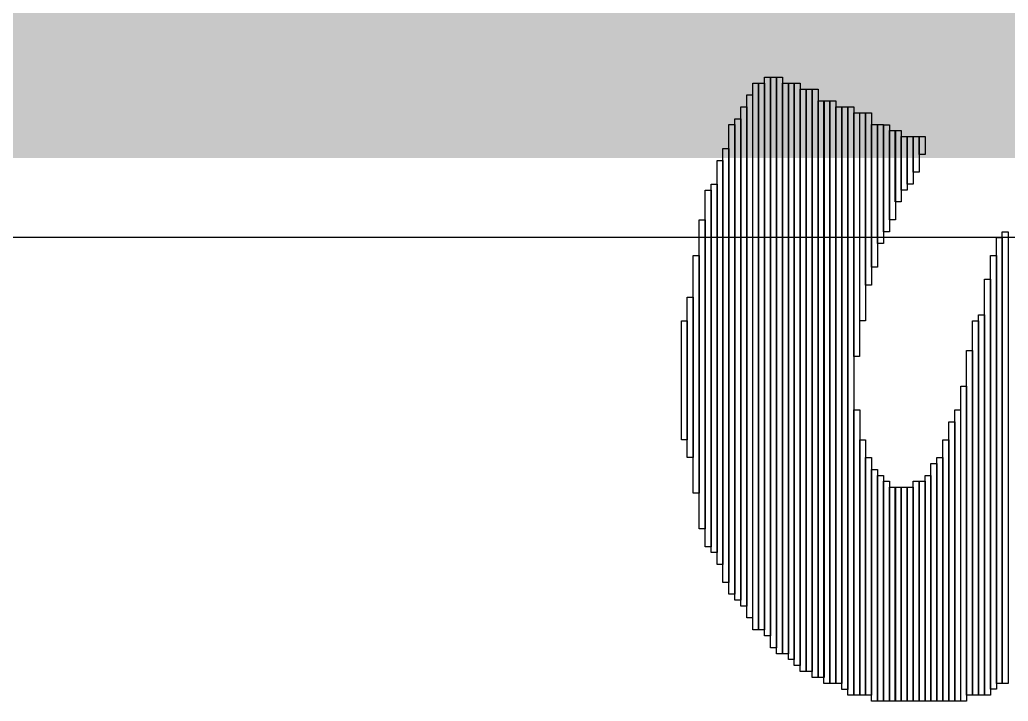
# Model space of a CAD drawing. Header units: inches. Extents: x -22 to 5433, y -38 to 5417.
# Drawn here: x -9.696 to -6.37, y -8.493 to -6.199 of the extents above; entities that cross this region are included whole.
import ezdxf

# ---------------------------------------------------------------- set-up
doc = ezdxf.new("R2010")
doc.units = ezdxf.units.IN
doc.layers.add('Top Layer', color=1, linetype='Continuous')
doc.layers.add('Top Overlay', color=2, linetype='Continuous')

msp = doc.modelspace()

# ---------------------------------------------------------------- linework, layer by layer
at = {"layer": 'Top Layer'}
msp.add_line((-10.8944, -6.9306), (24.2352, -6.9306), dxfattribs=at)
at = {"layer": 'Top Layer', "const_width": 0.75}
msp.add_lwpolyline([(-12.5273, -6.2893), (24.8765, -6.2893)], dxfattribs=at)
at = {"layer": 'Top Overlay'}
for p, q in [((-7.2299, -8.2525), (-7.2299, -6.4125)), ((-7.2299, -6.4125), (-7.21, -6.4125)), ((-7.21, -6.4125), (-7.21, -8.2525)), ((-7.2098, -8.2525), (-7.2098, -6.4125)), ((-7.2098, -6.4125), (-7.19, -6.4125)), ((-7.19, -6.4125), (-7.19, -8.2525)), ((-7.1897, -8.2725), (-7.1897, -6.3924)), ((-7.1897, -6.3924), (-7.1699, -6.3924)), ((-7.1699, -8.3124), (-7.1699, -6.3924)), ((-7.1699, -6.3924), (-7.1498, -6.3924)), ((-7.1699, -6.3924), (-7.1699, -8.2725)), ((-7.15, -8.3326), (-7.15, -6.3925)), ((-7.15, -6.3925), (-7.1299, -6.3925)), ((-7.1498, -6.3924), (-7.1498, -8.3124)), ((-7.1299, -6.3925), (-7.1299, -8.3326)), ((-7.1299, -8.3326), (-7.1299, -6.4124)), ((-7.1299, -6.4124), (-7.1098, -6.4124)), ((-7.1098, -6.4124), (-7.1098, -8.3326)), ((-7.1097, -8.3525), (-7.1097, -6.4125)), ((-7.1097, -6.4125), (-7.0899, -6.4125)), ((-7.0899, -8.3726), (-7.0899, -6.4125)), ((-7.0899, -6.4125), (-7.0698, -6.4125)), ((-7.0899, -6.4125), (-7.0899, -8.3525)), ((-7.0698, -6.4125), (-7.0698, -8.3726)), ((-7.2498, -8.2125), (-7.2498, -6.4525)), ((-7.2498, -6.4525), (-7.23, -6.4525)), ((-7.23, -6.4525), (-7.23, -8.2125)), ((-7.0698, -8.3924), (-7.0698, -6.4325)), ((-7.0698, -6.4325), (-7.05, -6.4325)), ((-7.05, -6.4325), (-7.05, -8.3924)), ((-7.0498, -8.3924), (-7.0498, -6.4325)), ((-7.0498, -6.4325), (-7.03, -6.4325)), ((-7.03, -8.4125), (-7.03, -6.4325)), ((-7.03, -6.4325), (-7.0099, -6.4325)), ((-7.03, -6.4325), (-7.03, -8.3924)), ((-7.0099, -6.4325), (-7.0099, -8.4125)), ((-7.0099, -8.4125), (-7.0099, -6.4727)), ((-7.0099, -6.4727), (-6.9898, -6.4727)), ((-6.99, -8.4324), (-6.99, -6.4726)), ((-6.99, -6.4726), (-6.9699, -6.4726)), ((-6.9898, -6.4727), (-6.9898, -8.4125)), ((-6.9699, -8.4324), (-6.9699, -6.4726)), ((-6.9699, -6.4726), (-6.9498, -6.4726)), ((-6.9699, -6.4726), (-6.9699, -8.4324)), ((-6.9498, -6.4726), (-6.9498, -8.4324)), ((-7.2697, -8.1724), (-7.2697, -6.4925)), ((-7.2697, -6.4925), (-7.2499, -6.4925)), ((-7.2499, -6.4925), (-7.2499, -8.1724)), ((-6.9497, -8.4325), (-6.9497, -6.4925)), ((-6.9497, -6.4925), (-6.9299, -6.4925)), ((-6.9299, -8.4526), (-6.9299, -6.4925)), ((-6.9299, -6.4925), (-6.9098, -6.4925)), ((-6.9299, -6.4925), (-6.9299, -8.4325)), ((-6.9099, -8.4726), (-6.9099, -6.4924)), ((-6.9099, -6.4924), (-6.8899, -6.4924)), ((-6.9098, -6.4925), (-6.9098, -8.4526)), ((-6.8899, -6.4924), (-6.8899, -8.4726)), ((-6.8897, -7.3325), (-6.8897, -6.5126)), ((-6.8897, -6.5126), (-6.8699, -6.5126)), ((-6.8699, -6.5126), (-6.8699, -7.3325)), ((-6.8698, -7.2125), (-6.8698, -6.5124)), ((-6.8698, -6.5124), (-6.8497, -6.5124)), ((-6.8499, -7.0924), (-6.8499, -6.5126)), ((-6.8499, -6.5126), (-6.8298, -6.5126)), ((-6.8497, -6.5124), (-6.8497, -7.2125)), ((-6.8298, -6.5126), (-6.8298, -7.0924)), ((-7.3099, -8.1326), (-7.3099, -6.5524)), ((-7.3099, -6.5524), (-7.2898, -6.5524)), ((-7.2899, -8.1525), (-7.2899, -6.5325)), ((-7.2899, -6.5325), (-7.2699, -6.5325)), ((-7.2898, -6.5524), (-7.2898, -8.1326)), ((-7.2699, -6.5325), (-7.2699, -8.1525)), ((-6.8298, -7.0325), (-6.8298, -6.5524)), ((-6.8298, -6.5524), (-6.81, -6.5524)), ((-6.81, -6.9525), (-6.81, -6.5524)), ((-6.81, -6.5524), (-6.7899, -6.5524)), ((-6.81, -6.5524), (-6.81, -7.0325)), ((-6.7899, -6.5524), (-6.7899, -6.9525)), ((-6.7898, -6.9125), (-6.7898, -6.5526)), ((-6.7898, -6.5526), (-6.77, -6.5526)), ((-6.77, -6.5526), (-6.77, -6.9125)), ((-6.7699, -6.8725), (-6.7699, -6.5725)), ((-6.7699, -6.5725), (-6.7498, -6.5725)), ((-6.7499, -6.8124), (-6.7499, -6.5726)), ((-6.7499, -6.5726), (-6.7299, -6.5726)), ((-6.7498, -6.5725), (-6.7498, -6.8725)), ((-6.7299, -6.5726), (-6.7299, -6.8124)), ((-6.7299, -6.7725), (-6.7299, -6.5924)), ((-6.7299, -6.5924), (-6.71, -6.5924)), ((-6.71, -6.5924), (-6.71, -6.7725)), ((-6.7099, -6.7523), (-6.7099, -6.5926)), ((-6.7099, -6.5926), (-6.6899, -6.5926)), ((-6.6899, -6.7125), (-6.6899, -6.5926)), ((-6.6899, -6.5926), (-6.67, -6.5926)), ((-6.6899, -6.5926), (-6.6899, -6.7523)), ((-6.67, -6.5926), (-6.67, -6.7125)), ((-6.6699, -6.6524), (-6.6699, -6.5924)), ((-6.6699, -6.5924), (-6.6498, -6.5924)), ((-6.6498, -6.5924), (-6.6498, -6.6524)), ((-7.3298, -8.0926), (-7.3298, -6.6326)), ((-7.3298, -6.6326), (-7.3097, -6.6326)), ((-7.3097, -6.6326), (-7.3097, -8.0926)), ((-6.6498, -6.6524), (-6.6699, -6.6524)), ((-7.3499, -8.0324), (-7.3499, -6.6725)), ((-7.3499, -6.6725), (-7.3298, -6.6725)), ((-7.3298, -6.6725), (-7.3298, -8.0324)), ((-6.67, -6.7125), (-6.6899, -6.7125)), ((-7.3699, -7.9925), (-7.3699, -6.7525)), ((-7.3699, -6.7525), (-7.3499, -6.7525)), ((-7.3499, -6.7525), (-7.3499, -7.9925)), ((-6.6899, -6.7523), (-6.7099, -6.7523)), ((-7.3899, -7.9726), (-7.3899, -6.7724)), ((-7.3899, -6.7724), (-7.3698, -6.7724)), ((-7.3698, -6.7724), (-7.3698, -7.9726)), ((-6.71, -6.7725), (-6.7299, -6.7725)), ((-6.7299, -6.8124), (-6.7499, -6.8124)), ((-7.4099, -7.9126), (-7.4099, -6.8725)), ((-7.4099, -6.8725), (-7.3899, -6.8725)), ((-7.3899, -6.8725), (-7.3899, -7.9126)), ((-6.7498, -6.8725), (-6.7699, -6.8725)), ((-6.77, -6.9125), (-6.7898, -6.9125)), ((-6.39, -8.4324), (-6.39, -6.9125)), ((-6.39, -6.9125), (-6.3699, -6.9125)), ((-6.3699, -6.9125), (-6.3699, -8.4324)), ((-6.7899, -6.9525), (-6.81, -6.9525)), ((-6.4098, -8.4324), (-6.4098, -6.9325)), ((-6.4098, -6.9325), (-6.39, -6.9325)), ((-6.39, -6.9325), (-6.39, -8.4324)), ((-7.4299, -7.7926), (-7.4299, -6.9925)), ((-7.4299, -6.9925), (-7.4098, -6.9925)), ((-7.4098, -6.9925), (-7.4098, -7.7926)), ((-6.4299, -8.4525), (-6.4299, -6.9925)), ((-6.4299, -6.9925), (-6.4098, -6.9925)), ((-6.4098, -6.9925), (-6.4098, -8.4525)), ((-6.81, -7.0325), (-6.8298, -7.0325)), ((-6.4499, -8.4726), (-6.4499, -7.0725)), ((-6.4499, -7.0725), (-6.4299, -7.0725)), ((-6.4299, -7.0725), (-6.4299, -8.4726)), ((-6.8298, -7.0924), (-6.8499, -7.0924)), ((-7.4499, -7.6725), (-7.4499, -7.1324)), ((-7.4499, -7.1324), (-7.4299, -7.1324)), ((-7.4299, -7.1324), (-7.4299, -7.6725)), ((-7.4698, -7.6125), (-7.4698, -7.2125)), ((-7.4698, -7.2125), (-7.4499, -7.2125)), ((-7.4499, -7.2125), (-7.4499, -7.6125)), ((-6.8497, -7.2125), (-6.8698, -7.2125)), ((-6.4898, -8.4726), (-6.4898, -7.2125)), ((-6.4898, -7.2125), (-6.47, -7.2125)), ((-6.47, -7.2125), (-6.47, -8.4726)), ((-6.4699, -8.4724), (-6.4699, -7.1925)), ((-6.4699, -7.1925), (-6.4498, -7.1925)), ((-6.4498, -7.1925), (-6.4498, -8.4724)), ((-6.51, -8.4724), (-6.51, -7.3124)), ((-6.51, -7.3124), (-6.49, -7.3124)), ((-6.49, -7.3124), (-6.49, -8.4724)), ((-6.8699, -7.3325), (-6.8897, -7.3325)), ((-6.5298, -8.4925), (-6.5298, -7.4325)), ((-6.5298, -7.4325), (-6.5098, -7.4325)), ((-6.5098, -7.4325), (-6.5098, -8.4925)), ((-6.8899, -8.4726), (-6.8899, -7.5124)), ((-6.8899, -7.5124), (-6.8698, -7.5124)), ((-6.8698, -7.5124), (-6.8698, -8.4726)), ((-6.5498, -8.4926), (-6.5498, -7.5124)), ((-6.5498, -7.5124), (-6.53, -7.5124)), ((-6.53, -7.5124), (-6.53, -8.4926)), ((-6.57, -8.4925), (-6.57, -7.5524)), ((-6.57, -7.5524), (-6.5499, -7.5524)), ((-6.5499, -7.5524), (-6.5499, -8.4925)), ((-7.4499, -7.6125), (-7.4698, -7.6125)), ((-6.8698, -8.4726), (-6.8698, -7.6125)), ((-6.8698, -7.6125), (-6.8497, -7.6125)), ((-6.8497, -7.6125), (-6.8497, -8.4726)), ((-6.5899, -8.4924), (-6.5899, -7.6125)), ((-6.5899, -7.6125), (-6.5698, -7.6125)), ((-6.5698, -7.6125), (-6.5698, -8.4924)), ((-7.4299, -7.6725), (-7.4499, -7.6725)), ((-6.8499, -8.4724), (-6.8499, -7.6726)), ((-6.8499, -7.6726), (-6.8298, -7.6726)), ((-6.8298, -7.6726), (-6.8298, -8.4724)), ((-6.61, -8.4924), (-6.61, -7.6725)), ((-6.61, -7.6725), (-6.5899, -7.6725)), ((-6.5899, -7.6725), (-6.5899, -8.4924)), ((-6.8298, -8.4925), (-6.8298, -7.7125)), ((-6.8298, -7.7125), (-6.8097, -7.7125)), ((-6.8097, -7.7125), (-6.8097, -8.4925)), ((-6.6299, -8.4925), (-6.6299, -7.6926)), ((-6.6299, -7.6926), (-6.6098, -7.6926)), ((-6.6098, -7.6926), (-6.6098, -8.4925)), ((-6.8097, -8.4925), (-6.8097, -7.7325)), ((-6.8097, -7.7325), (-6.7899, -7.7325)), ((-6.7899, -7.7325), (-6.7899, -8.4925)), ((-6.6497, -8.4925), (-6.6497, -7.7325)), ((-6.6497, -7.7325), (-6.6299, -7.7325)), ((-6.6299, -7.7325), (-6.6299, -8.4925)), ((-6.7899, -8.4925), (-6.7899, -7.7526)), ((-6.7899, -7.7526), (-6.7699, -7.7526)), ((-6.7699, -7.7526), (-6.7699, -8.4925)), ((-6.7699, -8.4925), (-6.7699, -7.7724)), ((-6.7699, -7.7724), (-6.7498, -7.7724)), ((-6.7499, -8.4924), (-6.7499, -7.7725)), ((-6.7499, -7.7725), (-6.7299, -7.7725)), ((-6.7498, -7.7724), (-6.7498, -8.4925)), ((-6.73, -8.4925), (-6.73, -7.7724)), ((-6.73, -7.7724), (-6.7099, -7.7724)), ((-6.7299, -7.7725), (-6.7299, -8.4924)), ((-6.7099, -8.4925), (-6.7099, -7.7724)), ((-6.7099, -7.7724), (-6.6899, -7.7724)), ((-6.7099, -7.7724), (-6.7099, -8.4925)), ((-6.6899, -8.4925), (-6.6899, -7.7526)), ((-6.6899, -7.7526), (-6.6698, -7.7526)), ((-6.6899, -7.7724), (-6.6899, -8.4925)), ((-6.6699, -8.4926), (-6.6699, -7.7525)), ((-6.6699, -7.7525), (-6.6498, -7.7525)), ((-6.6698, -7.7526), (-6.6698, -8.4925)), ((-6.6498, -7.7525), (-6.6498, -8.4926)), ((-7.4098, -7.7926), (-7.4299, -7.7926)), ((-7.3899, -7.9126), (-7.4099, -7.9126)), ((-7.3698, -7.9726), (-7.3899, -7.9726)), ((-7.3499, -7.9925), (-7.3699, -7.9925)), ((-7.3298, -8.0324), (-7.3499, -8.0324)), ((-7.3097, -8.0926), (-7.3298, -8.0926)), ((-7.2898, -8.1326), (-7.3099, -8.1326)), ((-7.2699, -8.1525), (-7.2899, -8.1525)), ((-7.2499, -8.1724), (-7.2697, -8.1724)), ((-7.23, -8.2125), (-7.2498, -8.2125)), ((-7.21, -8.2525), (-7.2299, -8.2525)), ((-7.19, -8.2525), (-7.2098, -8.2525)), ((-7.1699, -8.2725), (-7.1897, -8.2725)), ((-7.1498, -8.3124), (-7.1699, -8.3124)), ((-7.1299, -8.3326), (-7.15, -8.3326)), ((-7.1098, -8.3326), (-7.1299, -8.3326)), ((-7.0899, -8.3525), (-7.1097, -8.3525)), ((-7.0698, -8.3726), (-7.0899, -8.3726)), ((-7.05, -8.3924), (-7.0698, -8.3924)), ((-7.03, -8.3924), (-7.0498, -8.3924)), ((-7.0099, -8.4125), (-7.03, -8.4125)), ((-6.9898, -8.4125), (-7.0099, -8.4125)), ((-6.9699, -8.4324), (-6.99, -8.4324)), ((-6.9498, -8.4324), (-6.9699, -8.4324)), ((-6.9299, -8.4325), (-6.9497, -8.4325)), ((-6.39, -8.4324), (-6.4098, -8.4324)), ((-6.3699, -8.4324), (-6.39, -8.4324)), ((-6.9098, -8.4526), (-6.9299, -8.4526)), ((-6.8899, -8.4726), (-6.9099, -8.4726)), ((-6.8698, -8.4726), (-6.8899, -8.4726)), ((-6.8497, -8.4726), (-6.8698, -8.4726)), ((-6.8298, -8.4724), (-6.8499, -8.4724)), ((-6.49, -8.4724), (-6.51, -8.4724)), ((-6.47, -8.4726), (-6.4898, -8.4726)), ((-6.4498, -8.4724), (-6.4699, -8.4724)), ((-6.4299, -8.4726), (-6.4499, -8.4726)), ((-6.4098, -8.4525), (-6.4299, -8.4525)), ((-6.8097, -8.4925), (-6.8298, -8.4925)), ((-6.7899, -8.4925), (-6.8097, -8.4925)), ((-6.7699, -8.4925), (-6.7899, -8.4925)), ((-6.7498, -8.4925), (-6.7699, -8.4925)), ((-6.7299, -8.4924), (-6.7499, -8.4924)), ((-6.7099, -8.4925), (-6.73, -8.4925)), ((-6.6899, -8.4925), (-6.7099, -8.4925)), ((-6.6698, -8.4925), (-6.6899, -8.4925)), ((-6.6498, -8.4926), (-6.6699, -8.4926)), ((-6.6299, -8.4925), (-6.6497, -8.4925)), ((-6.6098, -8.4925), (-6.6299, -8.4925)), ((-6.5899, -8.4924), (-6.61, -8.4924)), ((-6.5698, -8.4924), (-6.5899, -8.4924)), ((-6.5499, -8.4925), (-6.57, -8.4925)), ((-6.53, -8.4926), (-6.5498, -8.4926)), ((-6.5098, -8.4925), (-6.5298, -8.4925))]:
    msp.add_line(p, q, dxfattribs=at)

doc.saveas('drawing.dxf')
